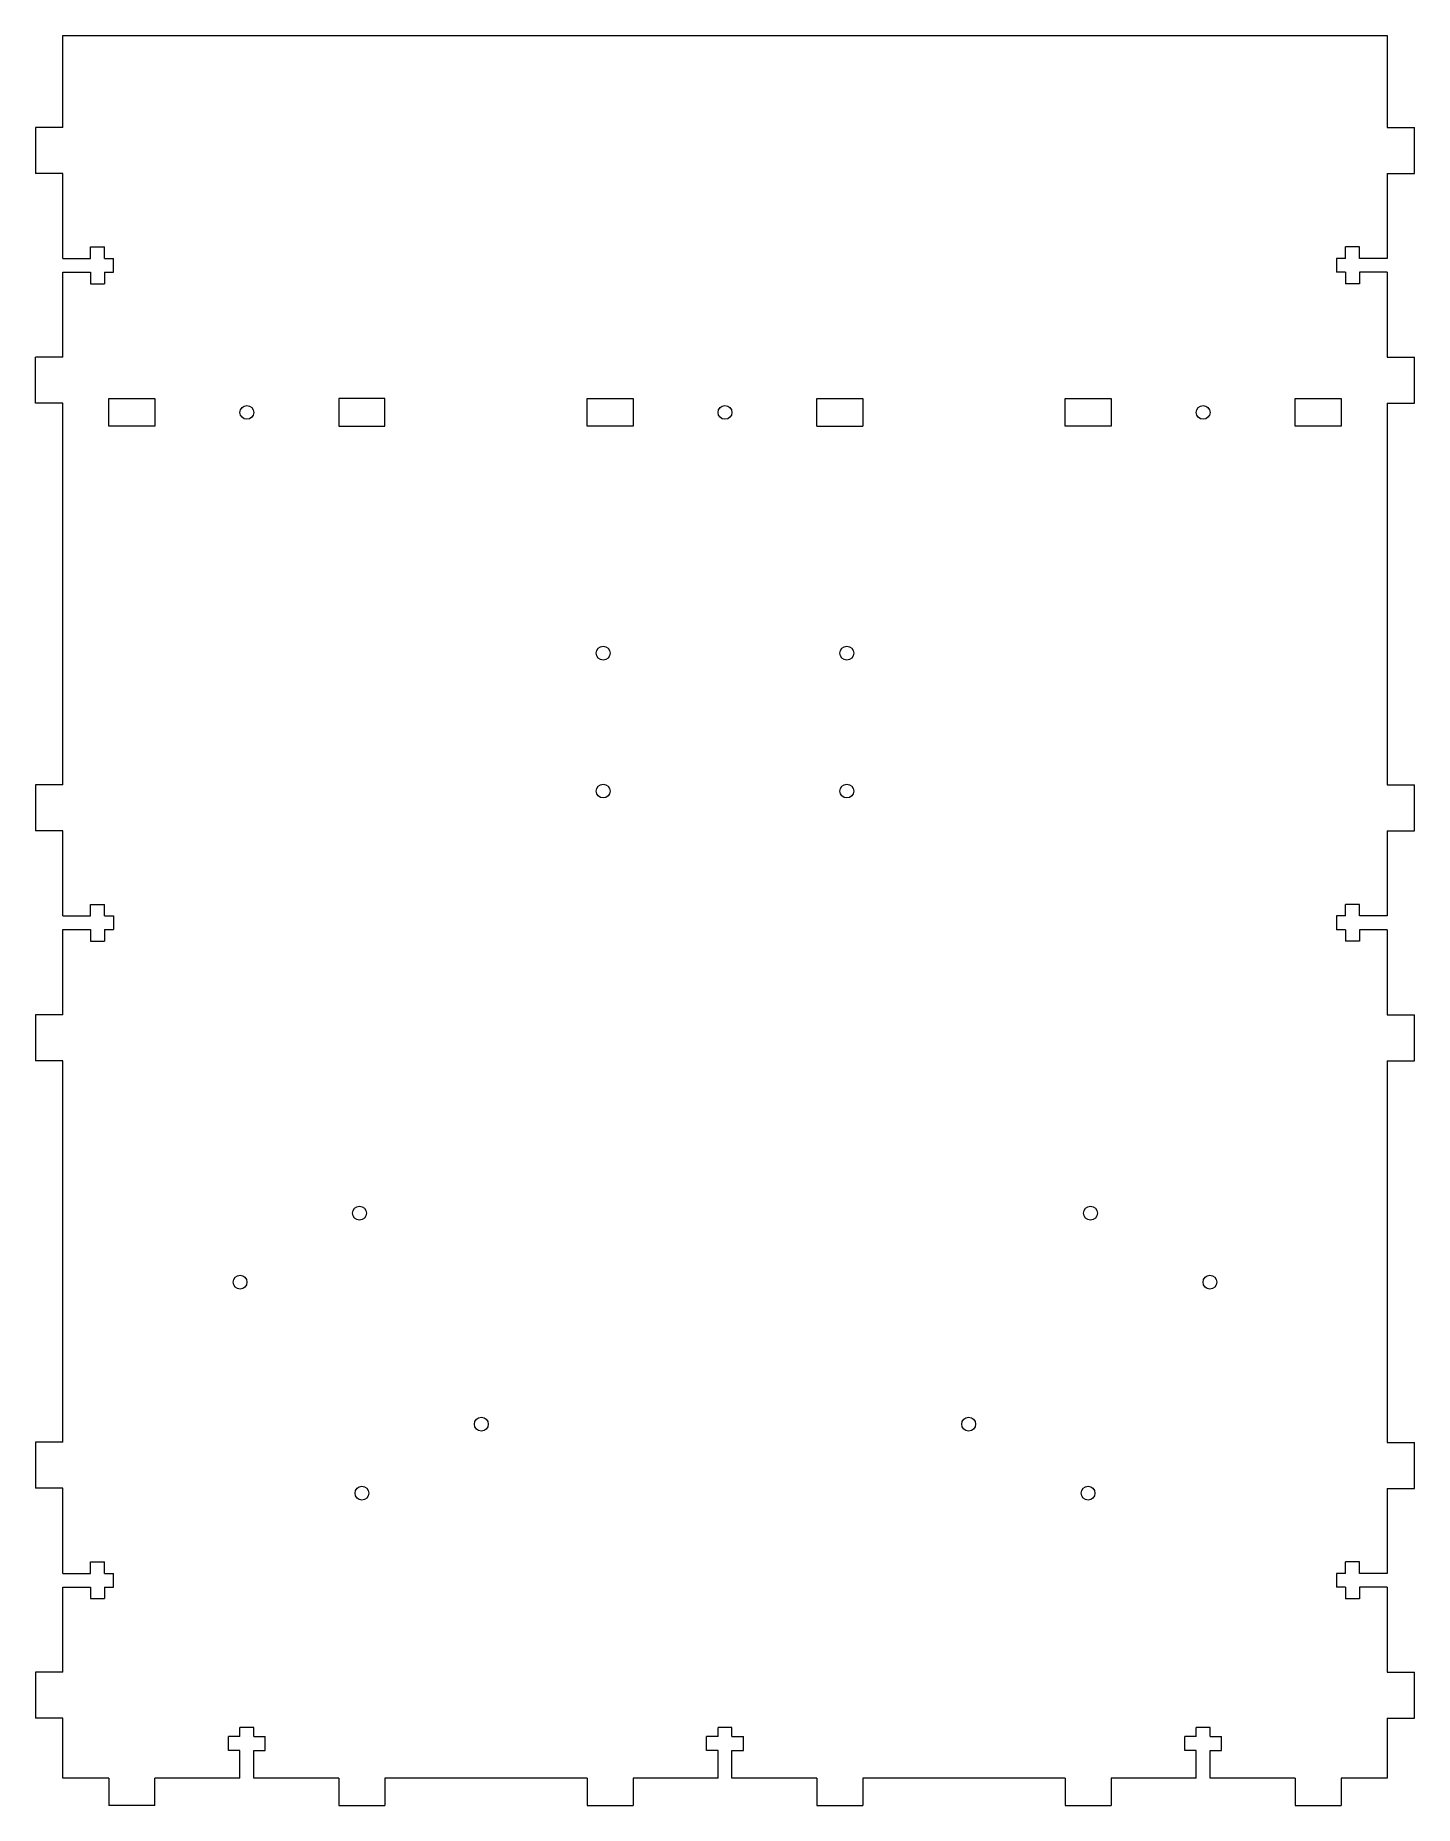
# Model space of a CAD drawing. Extents: x 0 to 300, y 0 to 385.
import ezdxf

# ---------------------------------------------------------------- set-up
doc = ezdxf.new("R2010")
doc.units = 0
doc.layers.get('0').update_dxf_attribs({"color": 13, "linetype": 'CONTINUOUS', "lineweight": 5, "true_color": 0xa55252})

msp = doc.modelspace()

# ---------------------------------------------------------------- linework, layer by layer
for p, q in [((6, 385), (294, 385)), ((294, 385), (294, 364.99)), ((6, 365), (6, 385)), ((6, 365), (0, 365)), ((0, 365), (0, 355)), ((294, 364.99), (300, 364.99)), ((300, 354.99), (300, 364.99)), ((6, 355), (0, 355)), ((6, 336.5), (6, 355)), ((294, 354.99), (294, 336.49)), ((294, 354.99), (300, 354.99)), ((12, 336.5), (12, 339)), ((12, 339), (15, 339)), ((15, 336.5), (15, 339)), ((285, 336.49), (285, 338.99)), ((288, 338.99), (285, 338.99)), ((288, 336.49), (288, 338.99)), ((6, 336.5), (12, 336.5)), ((15, 336.5), (17, 336.5)), ((17, 333.5), (17, 336.5)), ((285, 336.49), (283, 336.49)), ((283, 336.49), (283, 333.49)), ((294, 336.49), (288, 336.49)), ((6, 315), (6, 333.5)), ((6, 333.5), (12, 333.5)), ((12, 333.5), (12, 331)), ((15, 333.5), (17, 333.5)), ((15, 333.5), (15, 331)), ((285, 333.49), (283, 333.49)), ((285, 333.49), (285, 330.99)), ((294, 333.49), (288, 333.49)), ((288, 333.49), (288, 330.99)), ((294, 333.49), (294, 314.99)), ((12, 331), (15, 331)), ((288, 330.99), (285, 330.99)), ((0, 305), (0, 315)), ((6, 315), (0, 315)), ((294, 314.99), (300, 314.99)), ((300, 304.99), (300, 314.99)), ((6, 305), (0, 305)), ((6, 222.01), (6, 305)), ((16, 300), (16, 306)), ((16, 306), (26, 306)), ((26, 306), (26, 300)), ((66, 306), (66, 300)), ((76, 306), (66, 306)), ((76, 300), (76, 306)), ((120, 306), (130, 306)), ((120, 300), (120, 306)), ((130, 306), (130, 300)), ((170, 300), (170, 306)), ((170, 306), (180, 306)), ((180, 306), (180, 300)), ((224, 306.01), (234, 306.01)), ((224, 300.01), (224, 306.01)), ((234, 306.01), (234, 300.01)), ((274, 306.01), (284, 306.01)), ((274, 300.01), (274, 306.01)), ((284, 306.01), (284, 300.01)), ((294, 304.99), (294, 222)), ((294, 304.99), (300, 304.99)), ((26, 300), (16, 300)), ((66, 300), (76, 300)), ((130, 300), (120, 300)), ((170, 300), (180, 300)), ((234, 300.01), (224, 300.01)), ((284, 300.01), (274, 300.01)), ((0, 222.01), (0, 212.01)), ((6, 222.01), (0, 222.01)), ((294, 222), (300, 222)), ((300, 212), (300, 222)), ((6, 212.01), (0, 212.01)), ((6, 193.51), (6, 212.01)), ((294, 212), (294, 193.5)), ((294, 212), (300, 212)), ((6, 193.51), (12, 193.51)), ((12, 196.01), (15, 196.01)), ((12, 193.51), (12, 196.01)), ((15, 193.51), (15, 196.01)), ((15, 193.51), (17, 193.51)), ((17, 193.51), (17, 190.51)), ((285, 193.5), (283, 193.5)), ((283, 193.5), (283, 190.5)), ((288, 196), (285, 196)), ((285, 193.5), (285, 196)), ((288, 193.5), (288, 196)), ((294, 193.5), (288, 193.5)), ((6, 190.51), (12, 190.51)), ((6, 172.01), (6, 190.51)), ((12, 190.51), (12, 188.01)), ((15, 190.51), (17, 190.51)), ((15, 190.51), (15, 188.01)), ((285, 190.5), (283, 190.5)), ((285, 190.5), (285, 188)), ((294, 190.5), (288, 190.5)), ((288, 190.5), (288, 188)), ((294, 190.5), (294, 172)), ((12, 188.01), (15, 188.01)), ((288, 188), (285, 188)), ((0, 172.01), (0, 162.01)), ((6, 172.01), (0, 172.01)), ((294, 172), (300, 172)), ((300, 162), (300, 172)), ((6, 162.01), (0, 162.01)), ((6, 79.01), (6, 162.01)), ((294, 162), (294, 79)), ((294, 162), (300, 162)), ((0, 79.01), (0, 69.01)), ((6, 79.01), (0, 79.01)), ((294, 79), (300, 79)), ((300, 69), (300, 79)), ((6, 69.01), (0, 69.01)), ((6, 50.51), (6, 69.01)), ((294, 69), (294, 50.5)), ((294, 69), (300, 69)), ((6, 50.51), (12, 50.51)), ((12, 53.01), (15, 53.01)), ((12, 50.51), (12, 53.01)), ((15, 50.51), (15, 53.01)), ((15, 50.51), (17, 50.51)), ((17, 47.51), (17, 50.51)), ((283, 50.5), (283, 47.5)), ((285, 50.5), (283, 50.5)), ((285, 50.5), (285, 53)), ((288, 53), (285, 53)), ((288, 50.5), (288, 53)), ((294, 50.5), (288, 50.5)), ((6, 29.01), (6, 47.51)), ((6, 47.51), (12, 47.51)), ((12, 47.51), (12, 45.01)), ((15, 47.51), (17, 47.51)), ((15, 47.51), (15, 45.01)), ((285, 47.5), (283, 47.5)), ((285, 47.5), (285, 45)), ((294, 47.5), (288, 47.5)), ((288, 47.5), (288, 45)), ((294, 47.5), (294, 29)), ((12, 45.01), (15, 45.01)), ((288, 45), (285, 45)), ((0, 29.01), (0, 19.01)), ((6, 29.01), (0, 29.01)), ((294, 29), (300, 29)), ((300, 19), (300, 29)), ((6, 19.01), (0, 19.01)), ((6, 6), (6, 19.01)), ((47.5, 17), (44.5, 17)), ((44.5, 15), (44.5, 17)), ((47.5, 15), (47.5, 17)), ((151.5, 17), (148.5, 17)), ((148.5, 15), (148.5, 17)), ((151.5, 15), (151.5, 17)), ((252.5, 15), (252.5, 17)), ((255.5, 17), (252.5, 17)), ((255.5, 15), (255.5, 17)), ((294, 19), (300, 19)), ((294, 19), (294, 6)), ((44.5, 15), (42, 15)), ((42, 12), (42, 15)), ((44.5, 12), (42, 12)), ((44.5, 6), (44.5, 12)), ((47.5, 15), (50, 15)), ((47.5, 12), (50, 12)), ((47.5, 6), (47.5, 12)), ((50, 12), (50, 15)), ((146, 12), (146, 15)), ((148.5, 15), (146, 15)), ((148.5, 12), (146, 12)), ((148.5, 6), (148.5, 12)), ((151.5, 15), (154, 15)), ((151.5, 6), (151.5, 12)), ((151.5, 12), (154, 12)), ((154, 12), (154, 15)), ((252.5, 15), (250, 15)), ((250, 12), (250, 15)), ((252.5, 12), (250, 12)), ((252.5, 6), (252.5, 12)), ((255.5, 15), (258, 15)), ((255.5, 6), (255.5, 12)), ((255.5, 12), (258, 12)), ((258, 12), (258, 15)), ((16, 6), (6, 6)), ((16, 6), (16, 0)), ((44.5, 6), (26, 6)), ((26, 0), (26, 6)), ((66, 6), (47.5, 6)), ((66, 6), (66, 0)), ((76, 6), (76, 0)), ((120, 6), (76, 6)), ((120, 6), (120, 0)), ((148.5, 6), (130, 6)), ((130, 6), (130, 0)), ((170, 6), (151.5, 6)), ((170, 6), (170, 0)), ((224, 6), (180, 6)), ((180, 6), (180, 0)), ((224, 6), (224, 0)), ((234, 6), (234, 0)), ((252.5, 6), (234, 6)), ((274, 6), (255.5, 6)), ((274, 6), (274, 0)), ((284, 6), (284, 0)), ((294, 6), (284, 6)), ((26, 0), (16, 0)), ((66, 0), (76, 0)), ((120, 0), (130, 0)), ((170, 0), (180, 0)), ((224, 0), (234, 0)), ((274, 0), (284, 0))]:
    msp.add_line(p, q)
for centre in [(46, 303), (150, 303), (254, 303.01), (123.5, 250.65), (176.5, 250.65), (123.5, 220.65), (176.5, 220.65), (70.5, 128.85), (229.5, 128.85), (44.52, 113.85), (255.48, 113.85), (97, 82.95), (203, 82.95), (71.02, 67.95), (228.98, 67.95)]:
    msp.add_circle(centre, 1.5)

doc.saveas('drawing.dxf')
